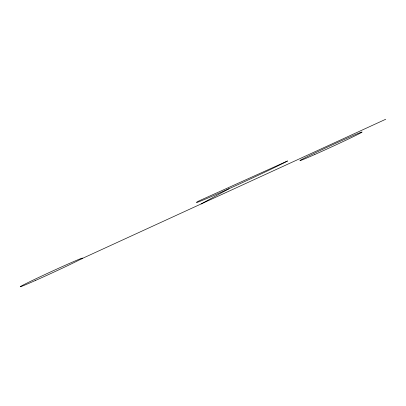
<?xml version="1.0" encoding="UTF-8"?>
<svg xmlns="http://www.w3.org/2000/svg" width="406" height="406" viewBox="0 0 406 406"><rect width="100%" height="100%" fill="white"/><g stroke="black" fill="none" stroke-linecap="round" stroke-linejoin="round"><path stroke-width="0.61" d="M201.066 203.974L228.999 188.719A51.364 1.167 -24.7 0 0 287.59 160.949L198.63 201.066A51.364 1.167 -24.7 0 0 228.999 188.719M81.058 259.033L385.7 119.268M314.858 154.473A34.241 0.776 -24.7 0 0 362.096 132.051A34.241 0.776 -24.7 0 0 316.025 152.458A34.241 0.776 -24.7 0 0 314.858 154.473M35.271 280.551A34.241 0.776 -24.7 0 0 82.504 258.13A34.241 0.776 -24.7 0 0 36.433 278.536A34.241 0.776 -24.7 0 0 35.271 280.551"/></g></svg>
